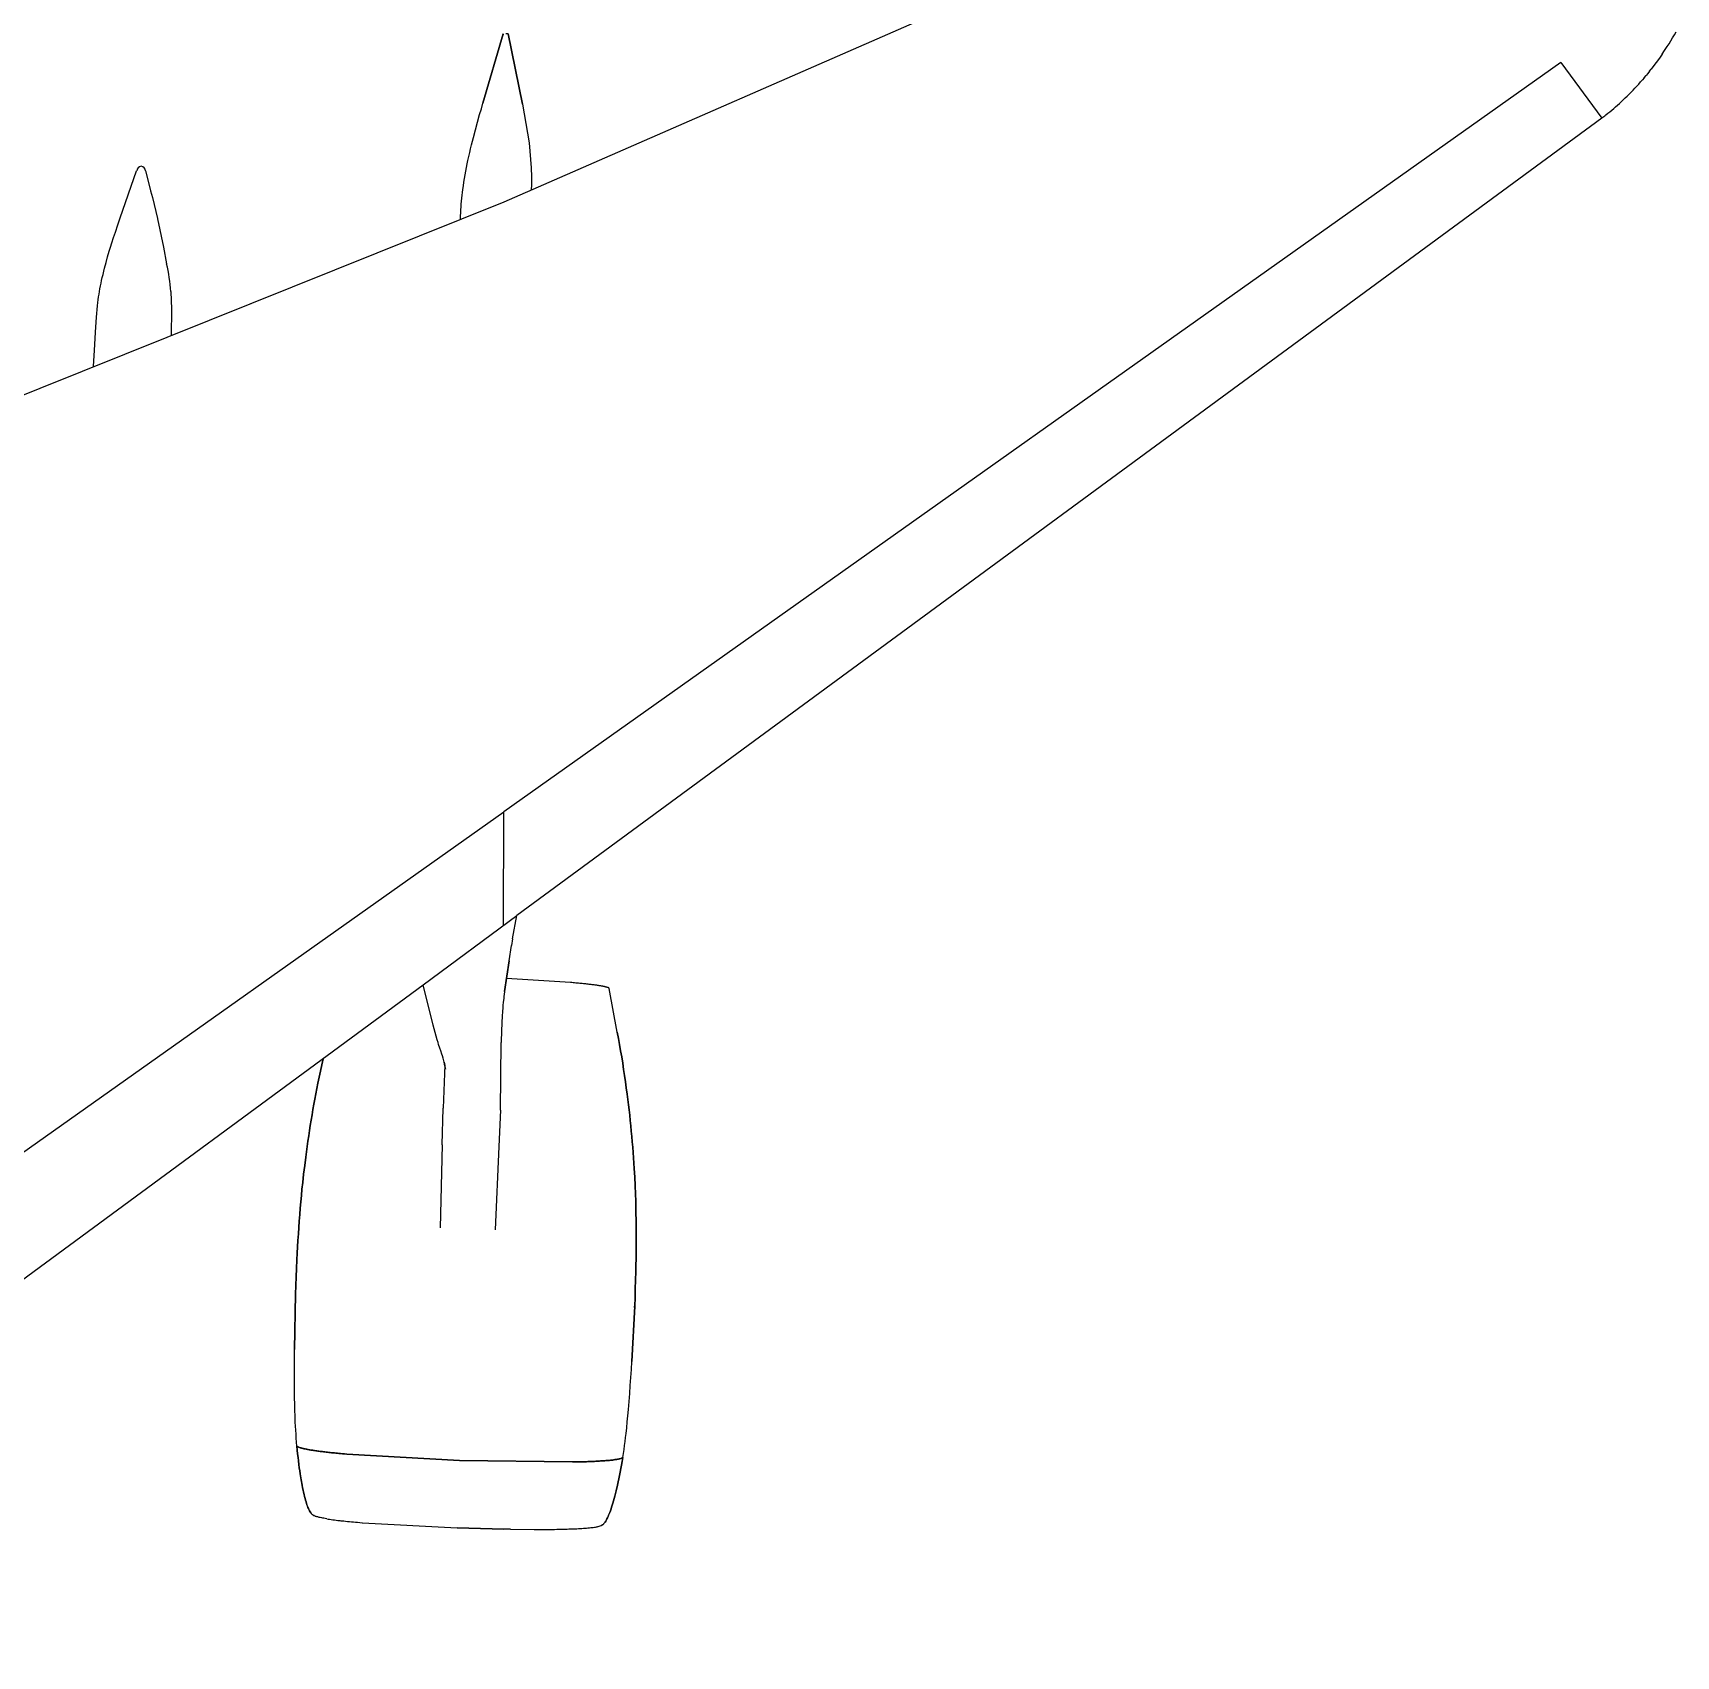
# Model space of a CAD drawing. Header units: metres. Extents: x -35769 to 135608, y -97159 to 12469.
# Drawn here: x 116395 to 134848, y -68641 to -50407 of the extents above; entities that cross this region are included whole.
import ezdxf

# ---------------------------------------------------------------- set-up
doc = ezdxf.new("R2010")
doc.units = ezdxf.units.M
doc.layers.get('0').update_dxf_attribs({"linetype": 'CONTINUOUS'})

msp = doc.modelspace()

# ---------------------------------------------------------------- linework, layer by layer
for p, q in [((134012, -46917), (121682, -52310)), ((121449, -51196), (121677, -50418)), ((121677, -50418), (121449, -51196)), ((121732, -50420), (121894, -51210)), ((121894, -51210), (121732, -50420)), ((134748, -50562), (134768, -50529)), ((134768, -50529), (134789, -50497)), ((134789, -50497), (134809, -50463)), ((134809, -50463), (134829, -50430)), ((134829, -50430), (134848, -50397)), ((133555, -50741), (121682, -59157)), ((133555, -50741), (121682, -59157)), ((133555, -50741), (134014, -51364)), ((134625, -50741), (134587, -50790)), ((134661, -50690), (134625, -50741)), ((134690, -50648), (134661, -50690)), ((134690, -50648), (134719, -50605)), ((134719, -50605), (134748, -50562)), ((134490, -50911), (134470, -50935)), ((134490, -50911), (134510, -50887)), ((134530, -50863), (134510, -50887)), ((134549, -50839), (134530, -50863)), ((134549, -50839), (134568, -50815)), ((134587, -50790), (134568, -50815)), ((134299, -51117), (134321, -51095)), ((134321, -51095), (134343, -51073)), ((134343, -51073), (134365, -51050)), ((134365, -51050), (134386, -51028)), ((134386, -51028), (134407, -51005)), ((134407, -51005), (134428, -50982)), ((134428, -50982), (134449, -50958)), ((134449, -50958), (134470, -50935)), ((121894, -51210), (121967, -51643)), ((134231, -51182), (134254, -51160)), ((134254, -51160), (134276, -51139)), ((134276, -51139), (134299, -51117)), ((134014, -51364), (121828, -60323)), ((121967, -51643), (121991, -51922)), ((117375, -52485), (117560, -51958)), ((117661, -51958), (117697, -52102)), ((121991, -51922), (121994, -52026)), ((121994, -52026), (121993, -52118)), ((117697, -52102), (117717, -52180)), ((117717, -52180), (117737, -52258)), ((121993, -52118), (121992, -52165)), ((121682, -52310), (110532, -56788)), ((117737, -52258), (117795, -52493)), ((117796, -52495), (117861, -52814)), ((117861, -52814), (117897, -53001)), ((117944, -53313), (117953, -53512)), ((117953, -53512), (117946, -53810)), ((117098, -53769), (117109, -53601)), ((117086, -53974), (117098, -53769)), ((117075, -54153), (117086, -53974)), ((110532, -67060), (121682, -59157)), ((121680, -60434), (121682, -59157)), ((120779, -61102), (121828, -60323)), ((121781, -60585), (121828, -60323)), ((121744, -60830), (121770, -60659)), ((121781, -60585), (121770, -60659)), ((121744, -60830), (121692, -61174)), ((121692, -61174), (121744, -60830)), ((122432, -61075), (121713, -61030)), ((110528, -68641), (120779, -61102)), ((120890, -61552), (120779, -61102)), ((122958, -61633), (122867, -61142)), ((120935, -61717), (120890, -61552)), ((122971, -61703), (122958, -61633)), ((121646, -62508), (121654, -61750)), ((121020, -61999), (121002, -62485)), ((120991, -62896), (121002, -62485)), ((121646, -62507), (121629, -62918)), ((120991, -62896), (120969, -63829)), ((121629, -62918), (121586, -63851)), ((119345, -64576), (119333, -65198)), ((119333, -65198), (119345, -64576)), ((123122, -65330), (123153, -64709)), ((123153, -64709), (123122, -65330)), ((121186, -66442), (119920, -66372)), ((119920, -66372), (121186, -66442)), ((122454, -66460), (121186, -66442)), ((121186, -66442), (122454, -66460)), ((120097, -67143), (121160, -67201)), ((121160, -67201), (121685, -67215)), ((121685, -67215), (121160, -67201)), ((121757, -67216), (121685, -67215)), ((121757, -67216), (122025, -67218)), ((122025, -67218), (122227, -67217))]:
    msp.add_line(p, q)
at = {"ltscale": 0.330279}
msp.add_line((121677, -50418), (121677, -50431), dxfattribs=at)
for points in [[(121732, -50420), (121732, -50420), (121730, -50420), (121728, -50420), (121724, -50419), (121720, -50419), (121716, -50419), (121710, -50418), (121705, -50418)], [(121196, -52495), (121197, -52462), (121199, -52429), (121201, -52396), (121203, -52363), (121206, -52330), (121209, -52297), (121213, -52264), (121216, -52231), (121220, -52199), (121224, -52166), (121230, -52125), (121236, -52085), (121243, -52043), (121250, -52002), (121257, -51961), (121265, -51921), (121273, -51880), (121281, -51840), (121291, -51796), (121300, -51753), (121310, -51710), (121321, -51667), (121331, -51624), (121342, -51581), (121365, -51495), (121388, -51410), (121412, -51324), (121431, -51260), (121449, -51196)], [(117109, -53601), (117112, -53558), (117116, -53515), (117120, -53475), (117124, -53435), (117128, -53405), (117133, -53374), (117138, -53343), (117143, -53312), (117148, -53281), (117154, -53250), (117160, -53220), (117167, -53189), (117174, -53155), (117183, -53120), (117191, -53085), (117200, -53051), (117217, -52987), (117234, -52924), (117253, -52861), (117267, -52814), (117282, -52767), (117301, -52706), (117321, -52646), (117348, -52565), (117375, -52485)], [(122867, -61143), (122867, -61142), (122867, -61141), (122866, -61139), (122865, -61138), (122863, -61137), (122861, -61136), (122859, -61135), (122857, -61133), (122854, -61132), (122851, -61131), (122847, -61130), (122843, -61129), (122839, -61127), (122835, -61126), (122830, -61125), (122824, -61124), (122819, -61122), (122813, -61121), (122807, -61120), (122800, -61118), (122794, -61117), (122786, -61116), (122779, -61114), (122771, -61113), (122763, -61112), (122755, -61110), (122746, -61109), (122737, -61108), (122727, -61106), (122718, -61105), (122708, -61104), (122697, -61102), (122687, -61101), (122676, -61100), (122665, -61098), (122653, -61097), (122641, -61096), (122629, -61094), (122617, -61093), (122604, -61091), (122591, -61090), (122578, -61089), (122565, -61087), (122551, -61086), (122537, -61085), (122523, -61083), (122508, -61082), (122493, -61081), (122478, -61079), (122463, -61078), (122447, -61076), (122432, -61075)], [(121692, -61174), (121687, -61210), (121685, -61228), (121682, -61255), (121677, -61296), (121674, -61331), (121671, -61367), (121669, -61391), (121667, -61415), (121666, -61439), (121664, -61463), (121662, -61511), (121661, -61543), (121658, -61606), (121656, -61654), (121655, -61702), (121654, -61750)], [(123153, -64709), (123157, -64612), (123160, -64515), (123163, -64418), (123165, -64322), (123167, -64249), (123168, -64177), (123169, -64104), (123169, -64032), (123170, -63959), (123170, -63887), (123169, -63814), (123168, -63742), (123167, -63669), (123165, -63597), (123164, -63525), (123161, -63452), (123157, -63356), (123153, -63260), (123148, -63164), (123144, -63104), (123140, -63044), (123136, -62984), (123131, -62924), (123126, -62864), (123121, -62805), (123115, -62745), (123110, -62685), (123104, -62626), (123097, -62566), (123090, -62506), (123083, -62447), (123076, -62387), (123069, -62327), (123059, -62258), (123050, -62189), (123040, -62119), (123029, -62050), (123018, -61980), (123007, -61911), (122995, -61842), (122983, -61772), (122971, -61703), (122958, -61634)], [(122958, -61634), (122971, -61703), (122983, -61772), (122995, -61842), (123007, -61911), (123018, -61980), (123029, -62050), (123040, -62119), (123050, -62189), (123059, -62258), (123069, -62327), (123076, -62387), (123083, -62447), (123090, -62506), (123097, -62566), (123104, -62626), (123110, -62685), (123115, -62745), (123121, -62805), (123126, -62864), (123131, -62924), (123136, -62984), (123140, -63044), (123144, -63104), (123148, -63164), (123153, -63260), (123157, -63356), (123161, -63452), (123164, -63525), (123165, -63597), (123167, -63669), (123168, -63742), (123169, -63814), (123170, -63887), (123170, -63959), (123169, -64032), (123169, -64104), (123168, -64177), (123167, -64249), (123165, -64322), (123163, -64418), (123160, -64515), (123157, -64612), (123153, -64709)], [(121031, -62052), (121022, -62010), (121012, -61968), (121022, -62010), (121012, -61968), (121001, -61926), (120993, -61898), (120987, -61879), (120975, -61842), (120965, -61811), (120951, -61769), (120945, -61748), (120935, -61717)], [(119655, -61932), (119654, -61932), (119639, -62000), (119624, -62069), (119610, -62138), (119596, -62206), (119584, -62265), (119573, -62324), (119561, -62383), (119551, -62442), (119540, -62501), (119530, -62560), (119520, -62619), (119510, -62679), (119501, -62738), (119492, -62797), (119483, -62857), (119475, -62916), (119466, -62975), (119459, -63035), (119447, -63130), (119435, -63226), (119425, -63322), (119417, -63394), (119410, -63466), (119404, -63538), (119398, -63610), (119392, -63682), (119386, -63754), (119381, -63827), (119376, -63899), (119372, -63971), (119368, -64044), (119364, -64116), (119360, -64189), (119356, -64286), (119352, -64382), (119348, -64479), (119345, -64576)], [(119345, -64576), (119348, -64479), (119352, -64382), (119356, -64286), (119360, -64189), (119364, -64116), (119368, -64044), (119372, -63971), (119376, -63899), (119381, -63827), (119386, -63754), (119392, -63682), (119398, -63610), (119404, -63538), (119410, -63466), (119417, -63394), (119425, -63322), (119435, -63226), (119447, -63130), (119459, -63035), (119466, -62975), (119475, -62916), (119483, -62857), (119492, -62797), (119501, -62738), (119510, -62679), (119520, -62619), (119530, -62560), (119540, -62501), (119551, -62442), (119561, -62383), (119573, -62324), (119584, -62265), (119596, -62206), (119610, -62138), (119624, -62069), (119639, -62000), (119655, -61932)], [(123153, -64709), (123154, -64710), (123154, -64712), (123153, -64713), (123152, -64715), (123151, -64716), (123150, -64718), (123147, -64720), (123143, -64722), (123153, -64714)], [(119360, -66282), (119356, -66237), (119353, -66192), (119350, -66147), (119347, -66102), (119344, -66057), (119342, -66012), (119339, -65946), (119337, -65880), (119335, -65810), (119334, -65741), (119332, -65650), (119332, -65560), (119331, -65469), (119332, -65379), (119332, -65288), (119333, -65198)], [(123019, -66410), (123026, -66365), (123033, -66321), (123039, -66276), (123045, -66231), (123051, -66186), (123056, -66141), (123064, -66076), (123070, -66010), (123077, -65941), (123083, -65872), (123091, -65781), (123098, -65691), (123104, -65601), (123111, -65511), (123117, -65421), (123122, -65330)], [(119360, -66282), (119364, -66326), (119368, -66368), (119373, -66409), (119377, -66449), (119382, -66487), (119387, -66525), (119392, -66561), (119397, -66595), (119408, -66661), (119419, -66721), (119424, -66749), (119430, -66775), (119435, -66801), (119441, -66825), (119446, -66847), (119452, -66869), (119457, -66889), (119463, -66907), (119468, -66925), (119473, -66941), (119479, -66956), (119484, -66970), (119489, -66983), (119494, -66995), (119501, -67009), (119508, -67021), (119515, -67031), (119520, -67037), (119524, -67042), (119528, -67047), (119533, -67051), (119537, -67054), (119541, -67057), (119545, -67060), (119554, -67063)], [(119920, -66372), (119896, -66370), (119872, -66368), (119848, -66366), (119831, -66364), (119814, -66362), (119797, -66361), (119781, -66359), (119764, -66357), (119749, -66356), (119733, -66354), (119718, -66352), (119703, -66351), (119688, -66349), (119674, -66347), (119660, -66346), (119646, -66344), (119633, -66342), (119620, -66341), (119607, -66339), (119594, -66337), (119582, -66336), (119571, -66334), (119559, -66332), (119548, -66331), (119537, -66329), (119526, -66327), (119516, -66326), (119506, -66324), (119497, -66322), (119488, -66321), (119479, -66319), (119470, -66318), (119462, -66316), (119454, -66314), (119446, -66313), (119439, -66311), (119432, -66310), (119425, -66308), (119419, -66306), (119413, -66305), (119407, -66303), (119398, -66301), (119390, -66298), (119383, -66295), (119376, -66292), (119373, -66291), (119369, -66289), (119367, -66287), (119364, -66286), (119362, -66284), (119360, -66282)], [(119554, -67063), (119545, -67060), (119541, -67057), (119537, -67054), (119533, -67051), (119528, -67047), (119524, -67042), (119520, -67037), (119515, -67031), (119508, -67021), (119501, -67009), (119494, -66995), (119489, -66983), (119484, -66970), (119479, -66956), (119473, -66941), (119468, -66925), (119463, -66907), (119457, -66889), (119452, -66869), (119446, -66847), (119441, -66825), (119435, -66801), (119430, -66775), (119424, -66749), (119419, -66721), (119408, -66661), (119397, -66595), (119392, -66561), (119387, -66525), (119382, -66487), (119377, -66449), (119373, -66409), (119368, -66368), (119364, -66326), (119360, -66282)], [(119360, -66282), (119362, -66284), (119364, -66286), (119367, -66287), (119369, -66289), (119373, -66291), (119376, -66292), (119383, -66295), (119390, -66298), (119398, -66301), (119407, -66303), (119413, -66305), (119419, -66306), (119425, -66308), (119432, -66310), (119439, -66311), (119446, -66313), (119454, -66314), (119462, -66316), (119470, -66318), (119479, -66319), (119488, -66321), (119497, -66322), (119506, -66324), (119516, -66326), (119526, -66327), (119537, -66329), (119548, -66331), (119559, -66332), (119571, -66334), (119582, -66336), (119594, -66337), (119607, -66339), (119620, -66341), (119633, -66342), (119646, -66344), (119660, -66346), (119674, -66347), (119688, -66349), (119703, -66351), (119718, -66352), (119733, -66354), (119749, -66356), (119764, -66357), (119781, -66359), (119797, -66361), (119814, -66362), (119831, -66364), (119848, -66366), (119872, -66368), (119896, -66370), (119920, -66372)], [(123019, -66410), (123017, -66412), (123015, -66413), (123012, -66415), (123009, -66416), (123006, -66418), (123002, -66419), (122996, -66421), (122988, -66423), (122980, -66426), (122971, -66428), (122965, -66429), (122959, -66430), (122952, -66431), (122946, -66432), (122939, -66433), (122931, -66434), (122923, -66435), (122915, -66437), (122907, -66438), (122898, -66439), (122889, -66440), (122880, -66441), (122870, -66442), (122860, -66442), (122850, -66443), (122840, -66444), (122829, -66445), (122817, -66446), (122806, -66447), (122794, -66448), (122782, -66449), (122769, -66449), (122756, -66450), (122743, -66451), (122730, -66452), (122716, -66452), (122702, -66453), (122687, -66454), (122673, -66454), (122658, -66455), (122642, -66456), (122627, -66456), (122611, -66457), (122594, -66457), (122578, -66458), (122561, -66458), (122544, -66459), (122527, -66459), (122503, -66460), (122479, -66460), (122454, -66460)], [(122454, -66460), (122479, -66460), (122503, -66460), (122527, -66459), (122544, -66459), (122561, -66458), (122578, -66458), (122594, -66457), (122611, -66457), (122627, -66456), (122642, -66456), (122658, -66455), (122673, -66454), (122687, -66454), (122702, -66453), (122716, -66452), (122730, -66452), (122743, -66451), (122756, -66450), (122769, -66449), (122782, -66449), (122794, -66448), (122806, -66447), (122817, -66446), (122829, -66445), (122840, -66444), (122850, -66443), (122860, -66442), (122870, -66442), (122880, -66441), (122889, -66440), (122898, -66439), (122907, -66438), (122915, -66437), (122923, -66435), (122931, -66434), (122939, -66433), (122946, -66432), (122952, -66431), (122959, -66430), (122965, -66429), (122971, -66428), (122980, -66426), (122988, -66423), (122996, -66421), (123002, -66419), (123006, -66418), (123009, -66416), (123012, -66415), (123015, -66413), (123017, -66412), (123019, -66410)], [(123019, -66410), (123012, -66453), (123005, -66495), (122998, -66535), (122990, -66575), (122983, -66613), (122975, -66650), (122968, -66685), (122960, -66720), (122945, -66784), (122930, -66843), (122923, -66871), (122915, -66897), (122908, -66922), (122901, -66945), (122894, -66968), (122887, -66988), (122880, -67008), (122874, -67026), (122867, -67043), (122860, -67059), (122854, -67074), (122848, -67088), (122842, -67100), (122836, -67111), (122828, -67125), (122820, -67136), (122812, -67146), (122808, -67152), (122803, -67157), (122798, -67161), (122794, -67165), (122789, -67168), (122785, -67170), (122780, -67173), (122776, -67174)], [(122776, -67174), (122780, -67173), (122785, -67170), (122789, -67168), (122794, -67165), (122798, -67161), (122803, -67157), (122808, -67152), (122812, -67146), (122820, -67136), (122828, -67125), (122836, -67111), (122842, -67100), (122848, -67088), (122854, -67074), (122860, -67059), (122867, -67043), (122874, -67026), (122880, -67008), (122887, -66988), (122894, -66968), (122901, -66945), (122908, -66922), (122915, -66897), (122923, -66871), (122930, -66843), (122945, -66784), (122960, -66720), (122968, -66685), (122975, -66650), (122983, -66613), (122990, -66575), (122998, -66535), (123005, -66495), (123012, -66453), (123019, -66410)], [(119695, -67099), (119678, -67096), (119664, -67093), (119651, -67091), (119638, -67088), (119621, -67085), (119610, -67082), (119601, -67080), (119594, -67078), (119586, -67076), (119583, -67075), (119576, -67073), (119570, -67071), (119566, -67069), (119563, -67068), (119556, -67065), (119553, -67064), (119550, -67062), (119545, -67060)], [(119695, -67099), (119710, -67101), (119727, -67104), (119744, -67106), (119762, -67109), (119781, -67111), (119800, -67113), (119820, -67116), (119842, -67118), (119852, -67120), (119863, -67121), (119875, -67122), (119886, -67123), (119907, -67125), (119928, -67128), (119950, -67130), (119972, -67132), (119995, -67134), (120019, -67136), (120042, -67138), (120067, -67140), (120094, -67143)], [(122227, -67217), (122254, -67217), (122279, -67216), (122303, -67216), (122326, -67215), (122349, -67215), (122372, -67214), (122394, -67214), (122415, -67213), (122436, -67212), (122447, -67212), (122459, -67211), (122470, -67211), (122481, -67211), (122502, -67210), (122522, -67209), (122542, -67207), (122561, -67206), (122579, -67205), (122596, -67204), (122613, -67202), (122628, -67201), (122646, -67199), (122660, -67198), (122673, -67196), (122685, -67195), (122703, -67192), (122714, -67191), (122723, -67189), (122731, -67188), (122738, -67186), (122742, -67185), (122776, -67174)]]:
    msp.add_lwpolyline(points)
for centre, radius, start, end in [((132430, -49266), 2629, 308.309, 313.2343), ((132552, -49395), 2452, 306.5932, 307.9369), ((117624, -51968), 63.9, 101.6788, 170.901), ((117598, -51968), 63.9, 9.099, 78.3212), ((116022, -53446), 1927, 3.944, 13.3585)]:
    msp.add_arc(centre, radius, start, end)

doc.saveas('drawing.dxf')
